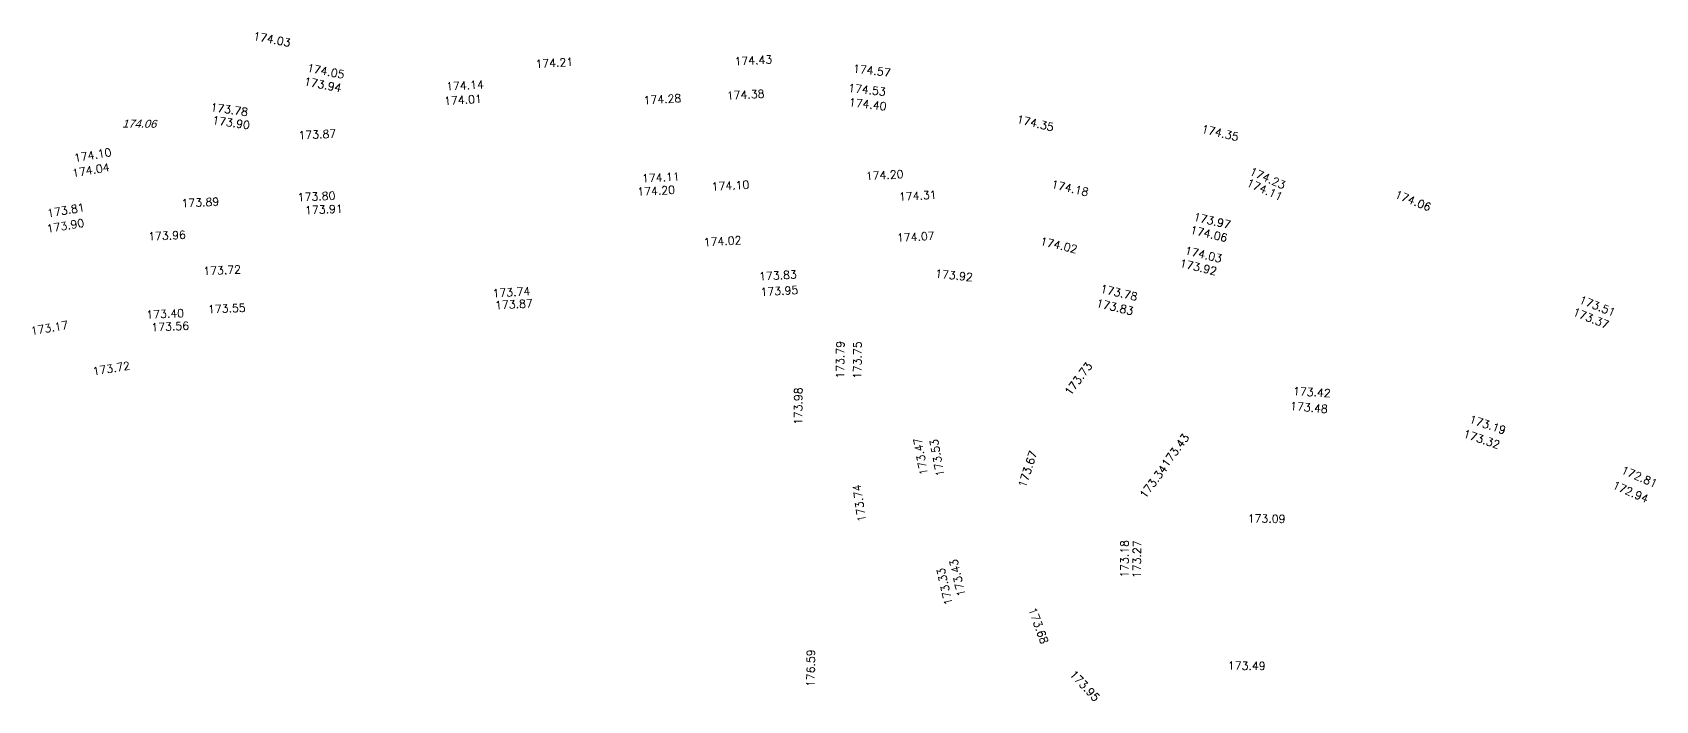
# Model space of a CAD drawing. Header units: metres. Extents: x 1633075 to 1634601, y 8175308 to 8177203.
# Drawn here: x 1634479.2 to 1634600.9, y 8177140.3 to 8177190.4 of the extents above; entities that cross this region are included whole.
import ezdxf

# ---------------------------------------------------------------- set-up
doc = ezdxf.new("R2010")
doc.units = ezdxf.units.M
doc.header["$LTSCALE"] = 2
doc.layers.add('C15785 - Z', color=7, linetype='Continuous')
doc.styles.add('SIMPLEX', font='simplex_.ttf', dxfattribs={"height": 0.6})
doc.styles.get("Standard").update_dxf_attribs({"font": 'arial.ttf'})

msp = doc.modelspace()

# ---------------------------------------------------------------- texts
at = {"layer": 'C15785 - Z', "style": 'SIMPLEX'}
for s, rotation, p in [(' 174.03', 708.8881, (1634495.3, 8177189.99)), (' 174.21', 363.3296, (1634516.51, 8177187.76)), (' 174.43', 363.3296, (1634531.43, 8177187.95)), (' 173.94', 708.8881, (1634499.11, 8177186.59)), (' 174.05', 708.8881, (1634499.34, 8177187.6)), (' 174.57', 713.4067, (1634540.27, 8177187.5)), (' 174.14', 363.3296, (1634509.81, 8177186.07)), (' 174.28', 363.3296, (1634524.61, 8177185.04)), (' 174.38', 363.3296, (1634530.85, 8177185.38)), (' 174.53', 713.4067, (1634539.91, 8177186.06)), (' 173.78', 711.784, (1634492.1, 8177184.63)), (' 174.01', 363.3296, (1634509.66, 8177184.99)), (' 174.40', 713.4067, (1634539.96, 8177184.97)), (' 173.90', 711.784, (1634492.24, 8177183.65)), (' 174.35', 706.7427, (1634552.53, 8177183.77)), (' 174.35', 706.7427, (1634566.38, 8177183.04)), (' 173.87', 362.6778, (1634498.74, 8177182.42)), (' 174.10', 369.662, (1634481.96, 8177180.65)), (' 174.04', 369.662, (1634481.82, 8177179.52)), (' 174.11', 363.3296, (1634524.49, 8177179.17)), (' 174.20', 363.3296, (1634541.27, 8177179.35)), (' 174.23', 696.2034, (1634570, 8177179.98)), (' 173.80', 362.6778, (1634498.68, 8177177.77)), (' 174.20', 363.3296, (1634524.14, 8177178.17)), (' 174.10', 363.3296, (1634529.71, 8177178.56)), (' 174.31', 363.3296, (1634543.75, 8177177.8)), (' 174.18', 706.7427, (1634555.13, 8177178.9)), (' 174.11', 696.2034, (1634569.77, 8177179.12)), (' 174.06', 698.2314, (1634580.88, 8177178.23)), (' 173.81', 369.662, (1634479.95, 8177176.51)), (' 173.89', 362.6778, (1634489.97, 8177177.32)), (' 173.91', 362.6778, (1634499.23, 8177176.79)), (' 173.90', 369.662, (1634479.92, 8177175.35)), (' 173.97', 706.7427, (1634565.78, 8177176.45)), (' 173.96', 362.6778, (1634487.47, 8177174.83)), (' 174.02', 363.3296, (1634529.12, 8177174.39)), (' 174.07', 363.3296, (1634543.6, 8177174.72)), (' 174.02', 706.7427, (1634554.29, 8177174.62)), (' 174.06', 706.7427, (1634565.54, 8177175.47)), (' 174.03', 706.7427, (1634565.13, 8177173.92)), (' 173.72', 362.6778, (1634491.6, 8177172.23)), (' 173.83', 363.3296, (1634533.27, 8177171.82)), (' 173.92', 714.1012, (1634546.43, 8177172.12)), (' 173.92', 706.7427, (1634564.75, 8177172.97)), (' 173.74', 363.3296, (1634513.29, 8177170.56)), (' 173.95', 363.3296, (1634533.38, 8177170.66)), (' 173.78', 706.7427, (1634558.8, 8177171.06)), (' 173.55', 362.6778, (1634491.95, 8177169.36)), (' 173.87', 363.3296, (1634513.48, 8177169.66)), (' 173.83', 706.7427, (1634558.49, 8177169.98)), (' 173.51', 698.2314, (1634594.7, 8177170.33)), (' 173.17', 369.662, (1634478.72, 8177167.69)), (' 173.40', 362.6778, (1634487.33, 8177168.96)), (' 173.56', 362.6778, (1634487.71, 8177168.01)), (' 173.37', 698.2314, (1634594.21, 8177169.41)), (' 173.79', 449.5, (1634540.03, 8177164.07)), (' 173.75', 449.5, (1634541.32, 8177164.04)), (' 173.72', 369.662, (1634483.36, 8177164.65)), (' 173.73', 413.4523, (1634556.76, 8177162.83)), (' 173.98', 449.5, (1634536.88, 8177160.59)), (' 173.48', 714.7936, (1634573.04, 8177162.19)), (' 173.42', 716.6198, (1634573.26, 8177163.28)), (' 173.19', 701.4431, (1634586.45, 8177161.33)), (' 173.43', 413.5913, (1634564.03, 8177157.46)), (' 173.32', 701.4431, (1634586, 8177160.24)), (' 173.47', 460.3694, (1634546.4, 8177156.9)), (' 173.53', 460.3694, (1634547.63, 8177156.8)), (' 173.67', 431.9892, (1634553.52, 8177155.87)), (' 173.34', 413.5913, (1634562.38, 8177155.11)), (' 172.81', 696.538, (1634597.86, 8177157.58)), (' 172.94', 696.538, (1634597.2, 8177156.44)), (' 173.74', 458.3239, (1634541.74, 8177153.38)), (' 173.09', 359.5, (1634569.88, 8177153.7)), (' 173.18', 449.5, (1634561.34, 8177149.14)), (' 173.27', 449.5, (1634562.27, 8177149.11)), (' 173.43', 462.991, (1634549.24, 8177147.83)), (' 173.33', 462.991, (1634548.28, 8177147.17)), (' 173.68', 649.7082, (1634553.71, 8177147.58)), (' 176.59', 449.5, (1634537.82, 8177140.94)), (' 173.49', 359.5, (1634568.39, 8177142.67)), (' 173.95', 673.0583, (1634556.61, 8177142.58))]:
    msp.add_text(s, height=0.6, rotation=rotation, dxfattribs=at).set_placement(p)
at = {"layer": 'C15785 - Z', "oblique": 18}
msp.add_text(' 174.06', height=0.6, rotation=359.5, dxfattribs=at).set_placement((1634485.68, 8177183.32, 174.06))

doc.saveas('drawing.dxf')
